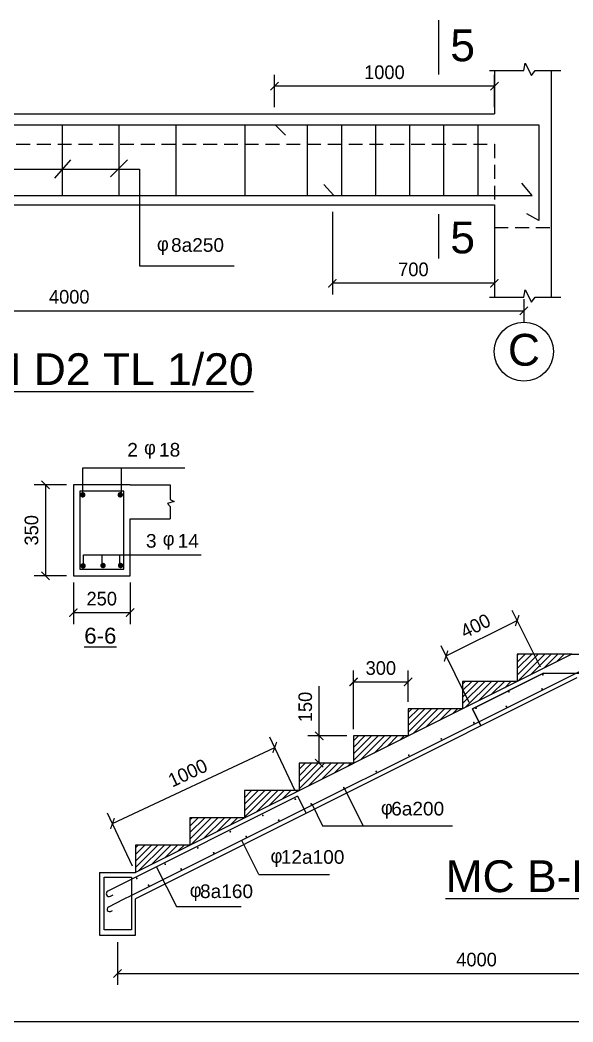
# Model space of a CAD drawing. Header units: millimetres. Extents: x -13160 to 122279, y 2205 to 75228.
# Drawn here: x 32797 to 44962, y 15828 to 37872 of the extents above; entities that cross this region are included whole.
import ezdxf
from ezdxf.enums import TextEntityAlignment as Align

# ---------------------------------------------------------------- set-up
doc = ezdxf.new("R2010")
doc.units = ezdxf.units.MM
doc.header["$LTSCALE"] = 6
doc.linetypes.add('DASHED', pattern=[19.05, 12.7, -6.35])
for name, color, linetype in [('BAO', 3, 'Continuous'), ('BAODAM', 3, 'Continuous'), ('BAOMANH', 2, 'Continuous'), ('DAI', 4, 'Continuous'), ('HATCH', 5, 'Continuous'), ('KTHUOT', 6, 'Continuous'), ('TEXT', 7, 'Continuous'), ('THEP', 1, 'Continuous')]:
    doc.layers.add(name, color=color, linetype=linetype)
doc.styles.add('VH', font='VHELVEN.TTF')
doc.styles.add('VNI-TIMES', font='VTIMESN.TTF')
doc.dimstyles.new('D1', dxfattribs={"dimtxt": 350, "dimasz": 180, "dimexe": 250, "dimexo": 150, "dimgap": 150, "dimtad": 1, "dimdec": 0, "dimtxsty": 'VNI-TIMES', "dimblk": 'ARCHTICK', "dimblk2": 'ARCHTICK', "dimcen": 2.5, "dimadec": 0, "dimazin": 0, "dimtfac": 1, "dimtdec": 0, "dimtmove": 0, "dimatfit": 3, "dimldrblk": 'ARCHTICK', "dimfxl": 0, "dimarcsym": 0})

# ---------------------------------------------------------------- blocks, each defined once
blk = doc.blocks.new('_ArchTick')
at = {"layer": 'BAOMANH', "color": 0, "const_width": 0.15}
blk.add_lwpolyline([(-0.5, -0.5), (0.5, 0.5)], dxfattribs=at)
blk = doc.blocks.new('*D3')
at = {"color": 0, "linetype": 'ByBlock'}
for p, q in [((19413, 37111), (18866, 38276)), ((15403, 36376), (18973, 38050)), ((15843, 35437), (15297, 36602))]:
    blk.add_line(p, q, dxfattribs=at)
at = {"layer": 'DEFPOINTS', "color": 0, "linetype": 'ByBlock'}
for p in [(18973, 38050), (19477, 36975), (15907, 35301)]:
    blk.add_point(p, dxfattribs=at)
at = {"color": 0, "linetype": 'ByBlock', "xscale": 180, "yscale": 180, "zscale": 180}
for p, rotation in [((18973, 38050), 25.12347189541302), ((15403, 36376), 205.123471895413)]:
    blk.add_blockref('_ArchTick', p, dxfattribs=dict(at, rotation=rotation))
at = {"color": 0, "linetype": 'ByBlock', "insert": (17059, 37487), "char_height": 300, "attachment_point": 5, "rotation": 25.1235, "style": 'VNI-TIMES'}
blk.add_mtext('1000', dxfattribs=at)
blk = doc.blocks.new('*D4')
at = {"color": 0, "linetype": 'ByBlock'}
for p, q in [((24819, 39814), (24196, 41065)), ((22743, 40062), (24307, 40841)), ((23254, 39035), (22631, 40286))]:
    blk.add_line(p, q, dxfattribs=at)
at = {"layer": 'DEFPOINTS', "color": 0, "linetype": 'ByBlock'}
for p in [(24307, 40841), (24886, 39679), (23321, 38900)]:
    blk.add_point(p, dxfattribs=at)
at = {"color": 0, "linetype": 'ByBlock', "xscale": 180, "yscale": 180, "zscale": 180}
for p, rotation in [((24307, 40841), 26.46610344392605), ((22743, 40062), 206.4661034439261)]:
    blk.add_blockref('_ArchTick', p, dxfattribs=dict(at, rotation=rotation))
at = {"color": 0, "linetype": 'ByBlock', "insert": (23390, 40724), "char_height": 300, "attachment_point": 5, "rotation": 26.4661, "style": 'VNI-TIMES'}
blk.add_mtext('400', dxfattribs=at)
blk = doc.blocks.new('*D5')
at = {"color": 0, "linetype": 'ByBlock'}
for p, q in [((31313, 38565), (31313, 32827)), ((15513, 33765), (15513, 32827)), ((15513, 33077), (31313, 33077))]:
    blk.add_line(p, q, dxfattribs=at)
at = {"layer": 'DEFPOINTS', "color": 0, "linetype": 'ByBlock'}
for p in [(31313, 38715), (15513, 33915), (31313, 33077)]:
    blk.add_point(p, dxfattribs=at)
at = {"color": 0, "linetype": 'ByBlock', "xscale": 180, "yscale": 180, "zscale": 180, "rotation": 180}
blk.add_blockref('_ArchTick', (15513, 33077), dxfattribs=at)
at = {"color": 0, "linetype": 'ByBlock', "xscale": 180, "yscale": 180, "zscale": 180}
blk.add_blockref('_ArchTick', (31313, 33077), dxfattribs=at)
at = {"color": 0, "linetype": 'ByBlock', "insert": (23413, 33380), "char_height": 300, "attachment_point": 5, "style": 'VNI-TIMES'}
blk.add_mtext('4000', dxfattribs=at)
blk = doc.blocks.new('*D6')
at = {"color": 0, "linetype": 'ByBlock'}
for p, q in [((20707, 38451), (20707, 39740)), ((21907, 39051), (21907, 39740)), ((20707, 39490), (21907, 39490))]:
    blk.add_line(p, q, dxfattribs=at)
at = {"layer": 'DEFPOINTS', "color": 0, "linetype": 'ByBlock'}
for p in [(21907, 39490), (21907, 38901), (20707, 38301)]:
    blk.add_point(p, dxfattribs=at)
at = {"color": 0, "linetype": 'ByBlock', "xscale": 180, "yscale": 180, "zscale": 180, "rotation": 180}
blk.add_blockref('_ArchTick', (20707, 39490), dxfattribs=at)
at = {"color": 0, "linetype": 'ByBlock', "xscale": 180, "yscale": 180, "zscale": 180}
blk.add_blockref('_ArchTick', (21907, 39490), dxfattribs=at)
at = {"color": 0, "linetype": 'ByBlock', "insert": (21307, 39794), "char_height": 300, "attachment_point": 5, "style": 'VNI-TIMES'}
blk.add_mtext('300', dxfattribs=at)
blk = doc.blocks.new('*D7')
at = {"color": 0, "linetype": 'ByBlock'}
for p, q in [((19951, 38301), (19951, 39397)), ((20557, 38301), (19701, 38301)), ((19951, 37701), (19951, 38301)), ((20557, 37701), (19701, 37701))]:
    blk.add_line(p, q, dxfattribs=at)
at = {"layer": 'DEFPOINTS', "color": 0, "linetype": 'ByBlock'}
for p in [(19951, 38301), (20707, 38301), (20707, 37701)]:
    blk.add_point(p, dxfattribs=at)
at = {"color": 0, "linetype": 'ByBlock', "xscale": 180, "yscale": 180, "zscale": 180}
for p, rotation in [((19951, 38301), 90), ((19951, 37701), 270)]:
    blk.add_blockref('_ArchTick', p, dxfattribs=dict(at, rotation=rotation))
at = {"color": 0, "linetype": 'ByBlock', "insert": (19645, 38939), "char_height": 300, "attachment_point": 5, "rotation": 90, "style": 'VNI-TIMES'}
blk.add_mtext('150', dxfattribs=at)
blk = doc.blocks.new('*D58')
at = {"color": 0, "linetype": 'ByBlock', "ltscale": 4}
for p, q in [((-10723, 18450), (-10723, 17943)), ((9279, 18450), (9279, 17943)), ((-10723, 18193), (9279, 18193))]:
    blk.add_line(p, q, dxfattribs=at)
at = {"layer": 'DEFPOINTS', "color": 0, "linetype": 'ByBlock', "ltscale": 4}
for p in [(-10723, 18600), (9279, 18600), (9279, 18193)]:
    blk.add_point(p, dxfattribs=at)
at = {"color": 0, "linetype": 'ByBlock', "ltscale": 4, "xscale": 180, "yscale": 180, "zscale": 180, "rotation": 180}
blk.add_blockref('_ArchTick', (-10723, 18193), dxfattribs=at)
at = {"color": 0, "linetype": 'ByBlock', "ltscale": 4, "xscale": 180, "yscale": 180, "zscale": 180}
blk.add_blockref('_ArchTick', (9279, 18193), dxfattribs=at)
at = {"color": 0, "linetype": 'ByBlock', "ltscale": 4, "insert": (-722, 18497), "char_height": 300, "attachment_point": 5, "style": 'VNI-TIMES'}
blk.add_mtext('4000', dxfattribs=at)
blk = doc.blocks.new('*D57')
at = {"color": 0, "linetype": 'ByBlock', "ltscale": 4}
for p, q in [((3792, 22671), (3792, 23384)), ((8631, 22671), (8631, 23384)), ((8631, 23134), (3792, 23134))]:
    blk.add_line(p, q, dxfattribs=at)
at = {"layer": 'DEFPOINTS', "color": 0, "linetype": 'ByBlock', "ltscale": 4}
for p in [(3792, 23134), (3792, 22521), (8631, 22521)]:
    blk.add_point(p, dxfattribs=at)
at = {"color": 0, "linetype": 'ByBlock', "ltscale": 4, "xscale": 180, "yscale": 180, "zscale": 180, "rotation": 180}
blk.add_blockref('_ArchTick', (3792, 23134), dxfattribs=at)
at = {"color": 0, "linetype": 'ByBlock', "ltscale": 4, "xscale": 180, "yscale": 180, "zscale": 180}
blk.add_blockref('_ArchTick', (8631, 23134), dxfattribs=at)
at = {"color": 0, "linetype": 'ByBlock', "ltscale": 4, "insert": (6211, 23438), "char_height": 300, "attachment_point": 5, "style": 'VNI-TIMES'}
blk.add_mtext('1000', dxfattribs=at)
blk = doc.blocks.new('*D59')
at = {"color": 0, "linetype": 'ByBlock', "ltscale": 4}
for p, q in [((28967, 25496), (28967, 24584)), ((30217, 25496), (30217, 24584)), ((28967, 24834), (30217, 24834))]:
    blk.add_line(p, q, dxfattribs=at)
at = {"layer": 'DEFPOINTS', "color": 0, "linetype": 'ByBlock', "ltscale": 4}
for p in [(28967, 25646), (30217, 25646), (30217, 24834)]:
    blk.add_point(p, dxfattribs=at)
at = {"color": 0, "linetype": 'ByBlock', "ltscale": 4, "xscale": 180, "yscale": 180, "zscale": 180, "rotation": 180}
blk.add_blockref('_ArchTick', (28967, 24834), dxfattribs=at)
at = {"color": 0, "linetype": 'ByBlock', "ltscale": 4, "xscale": 180, "yscale": 180, "zscale": 180}
blk.add_blockref('_ArchTick', (30217, 24834), dxfattribs=at)
at = {"color": 0, "linetype": 'ByBlock', "ltscale": 4, "insert": (29592, 25140), "char_height": 300, "attachment_point": 5, "style": 'VNI-TIMES'}
blk.add_mtext('250', dxfattribs=at)
blk = doc.blocks.new('*D61')
at = {"color": 0, "linetype": 'ByBlock', "ltscale": 4}
for p, q in [((34243, 27646), (33529, 27646)), ((33779, 27646), (33779, 25646)), ((34243, 25646), (33529, 25646))]:
    blk.add_line(p, q, dxfattribs=at)
at = {"layer": 'DEFPOINTS', "color": 0, "linetype": 'ByBlock', "ltscale": 4}
for p in [(34393, 27646), (33779, 25646), (34393, 25646)]:
    blk.add_point(p, dxfattribs=at)
at = {"color": 0, "linetype": 'ByBlock', "ltscale": 4, "xscale": 180, "yscale": 180, "zscale": 180}
for p, rotation in [((33779, 27646), 90), ((33779, 25646), 270)]:
    blk.add_blockref('_ArchTick', p, dxfattribs=dict(at, rotation=rotation))
at = {"color": 0, "linetype": 'ByBlock', "ltscale": 4, "insert": (33473, 26646), "char_height": 300, "attachment_point": 5, "rotation": 90, "style": 'VNI-TIMES'}
blk.add_mtext('350', dxfattribs=at)
blk = doc.blocks.new('*D93')
at = {"color": 0, "linetype": 'ByBlock', "ltscale": 4}
for p, q in [((39668, 33655), (39668, 31831)), ((43233, 33655), (43233, 31831)), ((43233, 32081), (39668, 32081))]:
    blk.add_line(p, q, dxfattribs=at)
at = {"layer": 'DEFPOINTS', "color": 0, "linetype": 'ByBlock', "ltscale": 4}
for p in [(39668, 33805), (43233, 33805), (39668, 32081)]:
    blk.add_point(p, dxfattribs=at)
at = {"color": 0, "linetype": 'ByBlock', "ltscale": 4, "xscale": 180, "yscale": 180, "zscale": 180, "rotation": 180}
blk.add_blockref('_ArchTick', (39668, 32081), dxfattribs=at)
at = {"color": 0, "linetype": 'ByBlock', "ltscale": 4, "xscale": 180, "yscale": 180, "zscale": 180}
blk.add_blockref('_ArchTick', (43233, 32081), dxfattribs=at)
at = {"color": 0, "linetype": 'ByBlock', "ltscale": 4, "insert": (41451, 32385), "char_height": 300, "attachment_point": 5, "style": 'VNI-TIMES'}
blk.add_mtext('700', dxfattribs=at)

msp = doc.modelspace()

# ---------------------------------------------------------------- hatches: boundary and pattern name
at = {"layer": 'HATCH', "linetype": 'Continuous'}
h = msp.add_hatch(dxfattribs=at)
h.set_pattern_fill('ANSI31', color=5, scale=32, style=0)
h.set_pattern_definition([(45, (-15023.14, -160592.31), (-71.84205, 71.84205), [])])
h.paths.add_polyline_path([(35334.6, 19720.2), (35334.6, 19120.2), (36534.6, 19720.2)])
h.paths.add_polyline_path([(36534.6, 20320.2), (36534.6, 19720.2), (37734.6, 20320.2)])
h.paths.add_polyline_path([(38934.6, 20920.2), (37734.6, 20920.2), (37734.6, 20320.2)])
h.paths.add_polyline_path([(40134.6, 21520.2), (38934.6, 21520.2), (38934.6, 20920.2)])
h.paths.add_polyline_path([(40134.6, 21520.2), (41334.6, 22120.2), (40134.6, 22120.2)])
h.paths.add_polyline_path([(42534.6, 22720.2), (41334.6, 22720.2), (41334.6, 22120.2)])
h.paths.add_polyline_path([(43734.6, 23320.2), (42534.6, 23320.2), (42534.6, 22720.2)])
h.paths.add_polyline_path([(44934.6, 23920.2), (43734.6, 23920.2), (43734.6, 23320.2)])

# ---------------------------------------------------------------- linework, layer by layer
at = {"layer": 'BAO', "color": 3, "linetype": 'Continuous'}
msp.add_line((71040.4, 15828.2), (-13159.6, 15828.2), dxfattribs=at)
at = {"layer": 'BAODAM', "color": 3, "linetype": 'Continuous'}
for p, q in [((43232.8, 36759.7), (43232.8, 35805.4)), ((44482.8, 36759.7), (44482.8, 31772.8)), ((24482.8, 35805.4), (43232.8, 35805.4)), ((24482.8, 33805.4), (43232.8, 33805.4)), ((43232.8, 33805.4), (43232.8, 31772.8)), ((33969.8, 27646.5), (33969.8, 25646.5)), ((35219.8, 27646.5), (33969.8, 27646.5)), ((35219.8, 25646.5), (35219.8, 26896.5)), ((33969.8, 25646.5), (35219.8, 25646.5)), ((44934.6, 23920.2), (35334.6, 19120.2)), ((44934.6, 23920.2), (51134.6, 23920.2)), ((45047.9, 23397.1), (35334.6, 18540.4)), ((34547.3, 19120.2), (34547.3, 17734.3)), ((34547.3, 19120.2), (35334.6, 19120.2)), ((35334.6, 17734.3), (35334.6, 18540.4)), ((34547.3, 17734.3), (35334.6, 17734.3))]:
    msp.add_line(p, q, dxfattribs=at)
at = {"layer": 'BAODAM', "color": 3, "linetype": 'Continuous', "ltscale": 4}
for p, q in [((35219.8, 27646.5), (36101.4, 27646.5)), ((35219.8, 26896.5), (36101.4, 26896.5))]:
    msp.add_line(p, q, dxfattribs=at)
at = {"layer": 'BAODAM', "color": 3, "linetype": 'Continuous'}
for points in [[(44934.6, 23920.2), (43734.6, 23920.2), (43734.6, 23320.2)], [(43734.6, 23320.2), (42534.6, 23320.2), (42534.6, 22720.2)], [(42534.6, 22720.2), (41334.6, 22720.2), (41334.6, 22120.2)], [(41334.6, 22120.2), (40134.6, 22120.2), (40134.6, 21520.2)], [(40134.6, 21520.2), (38934.6, 21520.2), (38934.6, 20920.2)], [(38934.6, 20920.2), (37734.6, 20920.2), (37734.6, 20320.2)], [(37734.6, 20320.2), (36534.6, 20320.2), (36534.6, 19720.2)], [(36534.6, 19720.2), (35334.6, 19720.2), (35334.6, 19120.2)]]:
    msp.add_lwpolyline(points, dxfattribs=at)
msp.add_circle((43880.8, 30577.1), 650, dxfattribs=at)
at = {"layer": 'BAOMANH', "color": 2, "linetype": 'DASHED', "ltscale": 4}
for p, q in [((24482.8, 35141.3), (43232.8, 35141.3)), ((43232.8, 35141.3), (43232.8, 33305.4)), ((43232.8, 33305.4), (44482.8, 33305.4))]:
    msp.add_line(p, q, dxfattribs=at)
at = {"layer": 'BAOMANH', "color": 2, "linetype": 'Continuous', "ltscale": 4}
for p, q in [((33562.2, 34395.8), (33911.4, 34794.5)), ((34784.4, 34420.7), (35158.5, 34794.5)), ((34194.8, 25849.1), (34194.8, 26109.5)), ((34194.8, 26109.5), (36784.7, 26109.5)), ((34606.4, 25863.9), (34606.4, 26109.5)), ((34993.9, 25863.9), (34993.9, 26109.5))]:
    msp.add_line(p, q, dxfattribs=at)
at = {"layer": 'BAOMANH', "color": 2, "linetype": 'Continuous'}
for p, q in [((39920.6, 20990.2), (40343.1, 20145.1)), ((39213.1, 20624.3), (39452.7, 20145.1)), ((39452.7, 20145.1), (42309.1, 20145.1)), ((38053.6, 19071.3), (37677.7, 19823.1)), ((35796.4, 19235.1), (36237, 18368.1)), ((38053.6, 19071.3), (39606.9, 19071.3)), ((36237, 18368.1), (37665.5, 18368.1))]:
    msp.add_line(p, q, dxfattribs=at)
for points in [[(43123.7, 36759.7), (43883.3, 36759.7), (43910.4, 36922.3), (44046, 36651.2), (44127.4, 36759.7), (44697, 36759.7)], [(43123.7, 31772.8), (43883.3, 31772.8), (43910.4, 31935.5), (44046, 31664.4), (44127.4, 31772.8), (44697, 31772.8)]]:
    msp.add_lwpolyline(points, dxfattribs=at)
at = {"layer": 'BAOMANH', "color": 2, "linetype": 'Continuous', "ltscale": 4}
for points in [[(32005.4, 34593.8), (35423.9, 34593.8), (35423.9, 32462.4), (37506.4, 32462.4)], [(34178.4, 27411.6), (34178.4, 28021.1), (36419.4, 28021.1)], [(35028.9, 27437.7), (35028.9, 28021.1)], [(36101.4, 27646.5), (36101.4, 27320.2), (36186.5, 27276), (36038.9, 27231.8), (36098, 27172.8), (36101.4, 26896.5)]]:
    msp.add_lwpolyline(points, dxfattribs=at)
at = {"layer": 'DAI', "color": 4, "linetype": 'Continuous', "ltscale": 4}
for p, q in [((33722.8, 35563.1), (33722.8, 34008.5)), ((34972.8, 35563.1), (34972.8, 34008.5)), ((36222.8, 35563.1), (36222.8, 34008.5)), ((37743.5, 35563.1), (37743.5, 34008.5)), ((39116.5, 35563.1), (39116.5, 34008.5)), ((39866.5, 35563.1), (39866.5, 34008.5)), ((40616.5, 35563.1), (40616.5, 34008.5)), ((41366.5, 35563.1), (41366.5, 34008.5)), ((42116.5, 35563.1), (42116.5, 34008.5)), ((42868.9, 35563.1), (42868.9, 34008.5))]:
    msp.add_line(p, q, dxfattribs=at)
at = {"layer": 'DAI', "color": 4, "linetype": 'Continuous'}
for p, q in [((34112.3, 27504.7), (34112.3, 25790.1)), ((35078, 27504.7), (34112.3, 27504.7)), ((35078, 25790.1), (35078, 27504.7)), ((34112.3, 25790.1), (35078, 25790.1))]:
    msp.add_line(p, q, dxfattribs=at)
at = {"layer": 'THEP'}
for p, q in [((45669, 23818.8), (35250.1, 18609.3)), ((44313.5, 23498.8), (50347.3, 23498.8)), ((38904.2, 20794.1), (34932.2, 18808.1)), ((38904.2, 20794.1), (39091.8, 20419)), ((35250.1, 18609.3), (35069.4, 18519))]:
    msp.add_line(p, q, dxfattribs=at)
at = {"layer": 'THEP', "color": 1, "linetype": 'Continuous', "ltscale": 4}
for points in [[(42005.3, 37872.4), (42005.3, 36677.3)], [(24834.9, 35563.1), (44209.8, 35563.1), (44209.8, 33459.2), (43948.4, 33608.4)], [(38635.3, 35339.7), (38411.6, 35563.1)], [(28581.9, 34008.5), (44060.4, 34008.5), (43836.3, 34280.1)], [(39477.3, 34255.3), (39701.9, 34008.5)], [(42005.3, 33598.7), (42005.3, 32625)]]:
    msp.add_lwpolyline(points, dxfattribs=at)
at = {"layer": 'THEP', "color": 1, "linetype": 'Continuous', "ltscale": 4, "const_width": 60}
for points in [[(34145.4, 27426.1, 1), (34205.4, 27426.1, 1)], [(34971.3, 27426.1, 1), (35031.3, 27426.1, 1)], [(34154.4, 25863.3, 1), (34214.4, 25863.3, 1)], [(34592.7, 25870.7, 1), (34652.7, 25870.7, 1)], [(34980.2, 25870.7, 1), (35040.2, 25870.7, 1)]]:
    msp.add_lwpolyline(points, format="xyb", close=True, dxfattribs=at)
at = {"layer": 'THEP', "color": 1, "linetype": 'Continuous'}
for points in [[(42938, 22341.8), (42749, 22719.9), (44313.5, 23498.8), (50953.7, 23498.8, 1), (50953.7, 23637.6), (50869.3, 23637.6)], [(34932.2, 18808.1), (34728.9, 18706.5, 1), (34784.9, 18594.4), (34847.3, 18625.6)], [(35069.4, 18519), (34739.6, 18354, 1), (34786.2, 18260.7), (34827.8, 18281.6)]]:
    msp.add_lwpolyline(points, format="xyb", dxfattribs=at)
at = {"layer": 'THEP'}
for points in [[(44313.5, 23498.8), (42749, 22719.9)], [(42748.5, 22720.9), (42938, 22341.8)]]:
    msp.add_lwpolyline(points, dxfattribs=at)
at = {"layer": 'THEP', "const_width": 20}
for points in [[(44288.2, 23468.1, 1), (44308.2, 23468.1, 1)], [(44269.4, 23154.1, 1), (44289.4, 23154.1, 1)], [(43542.3, 23095.8, 1), (43562.3, 23095.8, 1)], [(42819.1, 22730.3, 1), (42839.1, 22730.3, 1)], [(43486.3, 22771, 1), (43506.3, 22771, 1)], [(42770.8, 22413.2, 1), (42790.8, 22413.2, 1)], [(42055.2, 22055.4, 1), (42075.2, 22055.4, 1)], [(41339.7, 21697.7, 1), (41359.7, 21697.7, 1)], [(40624.2, 21339.9, 1), (40644.2, 21339.9, 1)], [(39908.6, 20982.1, 1), (39928.6, 20982.1, 1)], [(38843.4, 20729.9, 1), (38863.4, 20729.9, 1)], [(39193.1, 20624.3, 1), (39213.1, 20624.3, 1)], [(38127.9, 20372.1, 1), (38147.9, 20372.1, 1)], [(38477.5, 20266.6, 1), (38497.5, 20266.6, 1)], [(37412.3, 20014.3, 1), (37432.3, 20014.3, 1)], [(37762, 19908.8, 1), (37782, 19908.8, 1)], [(36696.8, 19656.6, 1), (36716.8, 19656.6, 1)], [(37046.5, 19551, 1), (37066.5, 19551, 1)], [(35981.3, 19298.8, 1), (36001.3, 19298.8, 1)], [(36330.9, 19193.3, 1), (36350.9, 19193.3, 1)], [(35356.5, 18986.7, 1), (35376.5, 18986.7, 1)], [(35615.4, 18835.5, 1), (35635.4, 18835.5, 1)]]:
    msp.add_lwpolyline(points, format="xyb", close=True, dxfattribs=at)
at = {"layer": 'THEP'}
msp.add_lwpolyline([(34649.2, 19012.2), (35250.1, 19012.2), (35250.1, 17857.6), (34649.2, 17857.6)], close=True, dxfattribs=at)

# ---------------------------------------------------------------- texts
at = {"layer": 'TEXT', "color": 7, "linetype": 'Continuous', "ltscale": 20, "style": 'VH'}
msp.add_text('C', height=700, dxfattribs=at).set_placement((43883.2, 30617), align=Align.MIDDLE)
at = {"layer": 'TEXT', "color": 7, "linetype": 'Continuous', "ltscale": 4, "attachment_point": 1, "style": 'VNI-TIMES'}
for s, insert, char_height, width in [('\\fVNI-Helve|b0|i0|c0|p2;5', (42262.5, 37665.7), 700, 2133.881), ('\\fVNI-Helve|b0|i0|c0|p2;5', (42262.5, 33438.6), 700, 2133.881), ('\\fVNI-Helve|b0|i0|c0|p2;2    18', (35156.3, 28567.9), 300, 1700.671), ('\\fVNI-Helve|b0|i0|c0|p2;3    14', (35567.1, 26563.5), 300, 1700.671), ('\\fVNI-Helve|b0|i0|c0|p2;\\L6-6', (34210.3, 24502.5), 350, 2133.881)]:
    msp.add_mtext(s, dxfattribs=dict(at, insert=insert, char_height=char_height, width=width))
at = {"layer": 'TEXT', "color": 7, "linetype": 'Continuous', "attachment_point": 1, "style": 'VNI-TIMES'}
for s, insert, char_height, width in [('\\fVNI-Helve|b0|i0|c0|p2;8a250', (36119.1, 33072.6), 300, 741.258), ('\\fSymbol|b0|i0|c2|p18;f', (35809.1, 33095.2), 300, 366.108), ('\\fVNI-Helve|b0|i0|c0|p2;\\LDAÀM D2 TL 1/20', (30654.5, 30540.4), 700, 16212.061), ('\\fSymbol|b0|i0|c2|p18;f', (35525.5, 28614.5), 300, 366.108), ('\\fSymbol|b0|i0|c2|p18;f', (35936.4, 26610.1), 300, 366.108), ('\\fSymbol|b0|i0|c2|p18;f', (40736.8, 20693.9), 300, 366.108), ('\\fVNI-Helve|b0|i0|c0|p2;6a200', (40962.8, 20671.4), 300, 741.258), ('\\fSymbol|b0|i0|c2|p18;f', (38308.6, 19630.8), 300, 366.108), ('\\fVNI-Helve|b0|i0|c0|p2;12a100', (38534.5, 19608.2), 300, 741.258), ('\\fVNI-Helve|b0|i0|c0|p2;\\LMC B-B  TL 1/25', (42157.8, 19384.5), 700, 16212.061), ('\\fSymbol|b0|i0|c2|p18;f', (36531.5, 18876.6), 300, 366.108), ('\\fVNI-Helve|b0|i0|c0|p2;8a160', (36757.5, 18854), 300, 741.258)]:
    msp.add_mtext(s, dxfattribs=dict(at, insert=insert, char_height=char_height, width=width))

# ---------------------------------------------------------------- dimensions: what is measured, and where the dimension line sits
at = {"layer": 'KTHUOT', "color": 6, "linetype": 'Continuous', "ltscale": 4}
for base, p1, p2, text, picture, middle, set_off in [((38394, 36418.3), (43232.8, 35805.4), (38394, 35805.4), '1000', '*D57', (40813.4, 36721.8), (34602.1, 13284)), ((43880.8, 31477.1), (23879.6, 31884.2), (43880.8, 31884.2), '4000', '*D58', (33880.2, 31780.7), (34602.1, 13284)), ((35219.8, 24833.9), (33969.8, 25646.5), (35219.8, 25646.5), '250', '*D59', (34594.8, 25140.2), (5002.6, 0))]:
    dim = msp.add_linear_dim(base=base, p1=p1, p2=p2, text=text, dimstyle='D1', override={"dimtxt": 300}, dxfattribs=at)
    dim.commit()
    dim.dimension.update_dxf_attribs({"geometry": picture, "text_midpoint": middle, "insert": set_off})
dim = msp.add_linear_dim(base=(39668.5, 32081.5), p1=(43232.8, 33805.4), p2=(39668.5, 33805.4), text='700', dimstyle='D1', override={"dimtxt": 300}, dxfattribs=at)
dim.commit()
dim.dimension.update_dxf_attribs({"geometry": '*D93', "text_midpoint": (41450.6, 32385)})
dim = msp.add_linear_dim(base=(33356.2, 25646.5), p1=(33969.8, 27646.5), p2=(33969.8, 25646.5), angle=90, text='350', dimstyle='D1', override={"dimtxt": 300}, dxfattribs=at)
dim.commit()
dim.dimension.update_dxf_attribs({"geometry": '*D61', "text_midpoint": (33050, 26646.5), "insert": (-422.9, 0)})
at = {"layer": 'KTHUOT', "color": 6, "linetype": 'Continuous'}
for p1, p2, distance, text, picture, middle in [((42749, 22719.9), (44313.5, 23498.8), 1297.9, '400', '*D4', (42817.5, 24542.9)), ((35334.6, 19120.2), (38904.2, 20794.1), 1187.2, '1000', '*D3', (36486.5, 21306.9))]:
    dim = msp.add_aligned_dim(p1=p1, p2=p2, distance=distance, text=text, dimstyle='D1', override={"dimtxt": 300}, dxfattribs=at)
    dim.commit()
    dim.dimension.update_dxf_attribs({"geometry": picture, "text_midpoint": middle, "insert": (19427.6, -16180.6)})
for base, p1, p2, text, picture, middle in [((41334.6, 23309.8), (40134.6, 22120.2), (41334.6, 22720.2), '300', '*D6', (40734.6, 23613.4)), ((50740.9, 16896.1), (34940.9, 17734.3), (50740.9, 22534.3), '4000', '*D5', (42840.9, 17199.7))]:
    dim = msp.add_linear_dim(base=base, p1=p1, p2=p2, text=text, dimstyle='D1', override={"dimtxt": 300}, dxfattribs=at)
    dim.commit()
    dim.dimension.update_dxf_attribs({"geometry": picture, "text_midpoint": middle, "insert": (19427.6, -16180.6)})
dim = msp.add_linear_dim(base=(39378.6, 22120.2), p1=(40134.6, 21520.2), p2=(40134.6, 22120.2), angle=90, text='150', dimstyle='D1', override={"dimtxt": 300}, dxfattribs=at)
dim.commit()
dim.dimension.update_dxf_attribs({"geometry": '*D7', "text_midpoint": (39072.4, 22758.2), "insert": (19427.6, -16180.6)})

doc.saveas('drawing.dxf')
